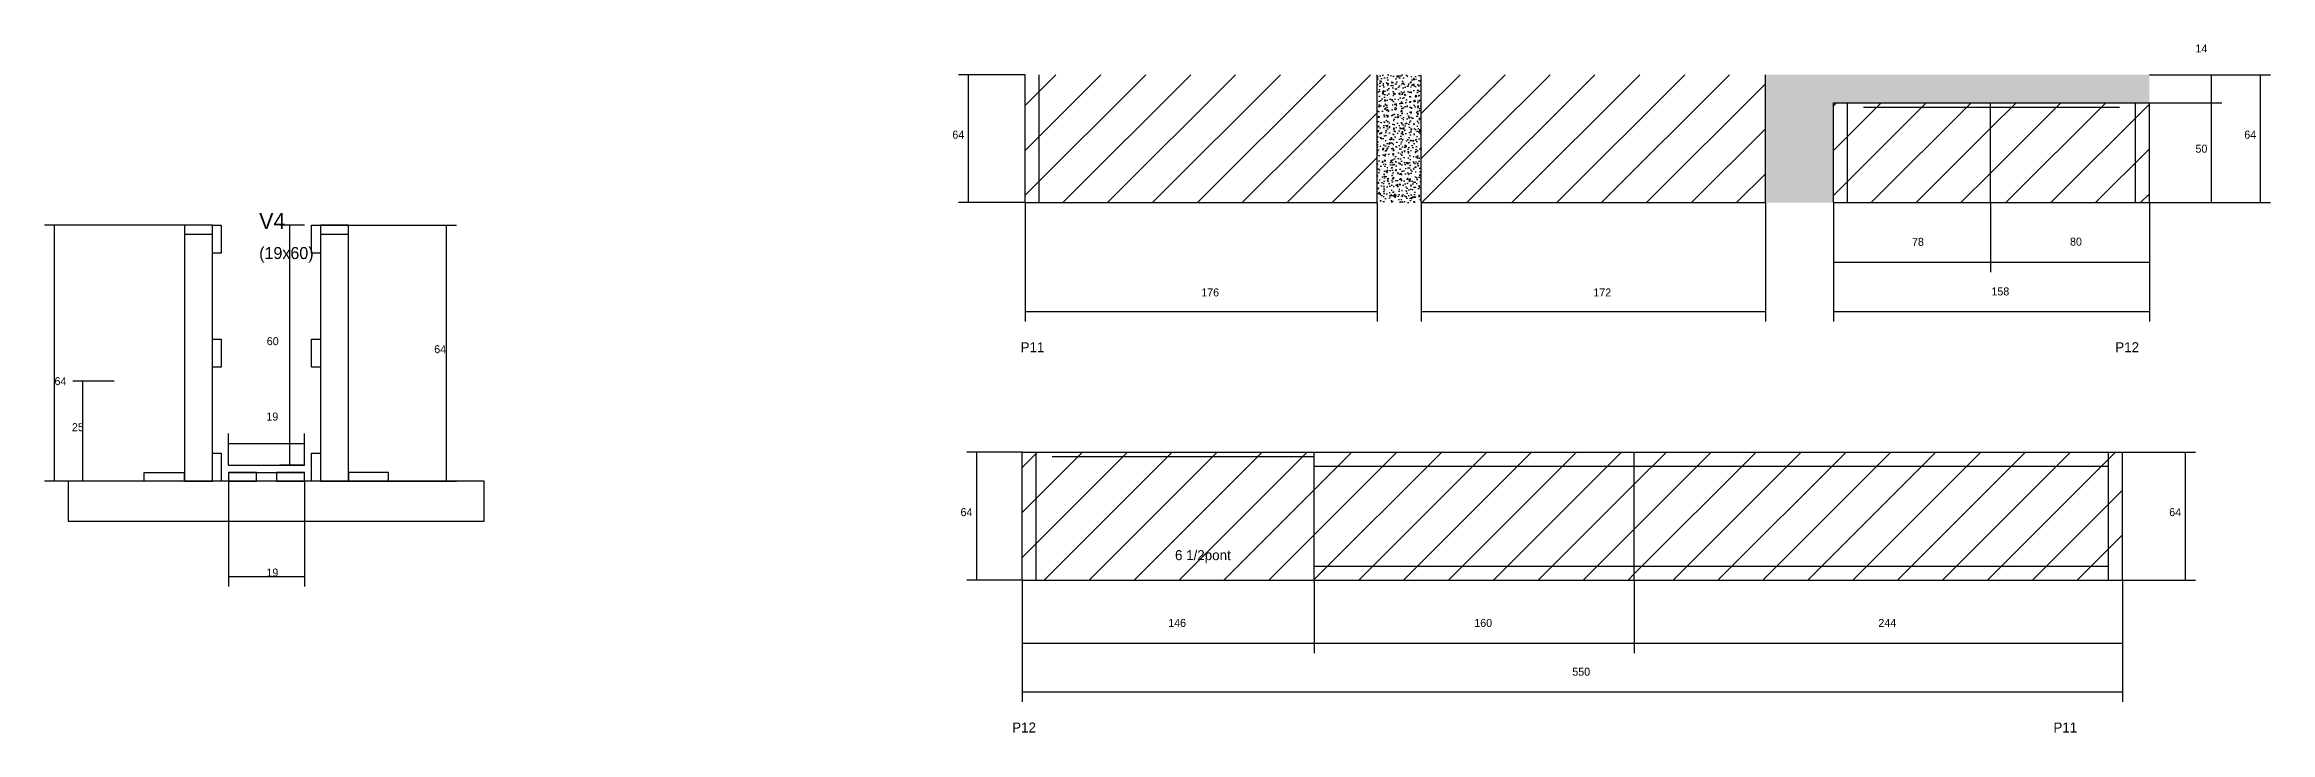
# Model space of a CAD drawing. Header units: metres. Extents: x -7575 to -4390, y 13816 to 14393.
# Drawn here: x -5503 to -4390, y 14049 to 14393 of the extents above; entities that cross this region are included whole.
import ezdxf

# ---------------------------------------------------------------- set-up
doc = ezdxf.new("R2010")
doc.units = ezdxf.units.M
for name, color, linetype in [('COTA', 4, 'Continuous'), ('Cota Seção (2x)', 4, 'Continuous'), ('Hachura', 253, 'Continuous'), ('Madeira', 126, 'Continuous'), ('NOMENCLATURA', 7, 'Continuous'), ('Painéis', 200, 'Continuous'), ('SARR_2.2x7', 40, 'Continuous'), ('Texto Seção', 7, 'Continuous')]:
    doc.layers.add(name, color=color, linetype=linetype)

msp = doc.modelspace()

# ---------------------------------------------------------------- hatches: boundary and pattern name
at = {"layer": 'COTA'}
h = msp.add_hatch(dxfattribs=at)
h.set_pattern_fill('AR-CONC', scale=0.03)
h.paths.add_polyline_path([(-4814.4, 14377.9), (-4836.4, 14377.9), (-4836.4, 14313.9), (-4814.4, 14313.9)])
h = msp.add_hatch(dxfattribs=at)
h.set_pattern_fill('AR-CONC', scale=0.03)
h.paths.add_polyline_path([(-4608.4, 14363.9), (-4450.4, 14363.9), (-4450.4, 14377.9), (-4642.4, 14377.9), (-4642.4, 14313.9), (-4608.4, 14313.9)])
at = {"layer": 'Hachura'}
h = msp.add_hatch(dxfattribs=at)
h.set_pattern_fill('ANSI31', scale=5)
h.paths.add_polyline_path([(-4836.4, 14377.9), (-5012.4, 14377.9), (-5012.4, 14313.9), (-4836.4, 14313.9)])
h = msp.add_hatch(dxfattribs=at)
h.set_pattern_fill('ANSI31', scale=5)
h.paths.add_polyline_path([(-4642.4, 14377.9), (-4814.4, 14377.9), (-4814.4, 14313.9), (-4642.4, 14313.9)])
h = msp.add_hatch(dxfattribs=at)
h.set_pattern_fill('ANSI31', scale=5)
h.paths.add_polyline_path([(-4529.9, 14313.9), (-4529.9, 14363.9), (-4608.4, 14363.9), (-4608.4, 14313.9)])
h = msp.add_hatch(dxfattribs=at)
h.set_pattern_fill('ANSI31', scale=5)
h.paths.add_polyline_path([(-4450.4, 14313.9), (-4450.4, 14363.9), (-4529.9, 14363.9), (-4529.9, 14313.9)])
h = msp.add_hatch(dxfattribs=at)
h.set_pattern_fill('ANSI31', scale=5)
h.paths.add_polyline_path([(-4867.9, 14125.1), (-4867.9, 14189.1), (-5013.9, 14189.1), (-5013.9, 14125.1)])
h = msp.add_hatch(dxfattribs=at)
h.set_pattern_fill('ANSI31', scale=5)
h.paths.add_polyline_path([(-4707.9, 14189.1), (-4867.9, 14189.1), (-4867.9, 14125.1), (-4707.9, 14125.1)])
h = msp.add_hatch(dxfattribs=at)
h.set_pattern_fill('ANSI31', scale=5)
h.paths.add_polyline_path([(-4463.9, 14189.1), (-4707.9, 14189.1), (-4707.9, 14125.1), (-4463.9, 14125.1)])

# ---------------------------------------------------------------- linework, layer by layer
at = {"layer": 'COTA'}
for p, q in [((-5012.4, 14377.9), (-5045.7, 14377.9)), ((-5040.7, 14313.9), (-5040.7, 14377.9)), ((-4450.4, 14377.9), (-4414.3, 14377.9)), ((-4450.4, 14377.9), (-4389.9, 14377.9)), ((-4419.3, 14363.9), (-4419.3, 14377.9)), ((-4394.9, 14313.9), (-4394.9, 14377.9)), ((-4450.4, 14363.9), (-4414.3, 14363.9)), ((-4450.4, 14363.9), (-4414.3, 14363.9)), ((-4419.3, 14313.9), (-4419.3, 14363.9)), ((-5012.4, 14313.9), (-5045.7, 14313.9)), ((-5012.4, 14313.9), (-5012.4, 14254.4)), ((-4836.4, 14313.9), (-4836.4, 14254.4)), ((-4814.4, 14313.9), (-4814.4, 14254.4)), ((-4642.4, 14313.9), (-4642.4, 14254.4)), ((-4608.4, 14313.9), (-4608.4, 14279.2)), ((-4608.4, 14313.9), (-4608.4, 14254.4)), ((-4529.9, 14313.9), (-4529.9, 14279.2)), ((-4529.9, 14313.9), (-4529.9, 14279.2)), ((-4450.4, 14313.9), (-4450.4, 14279.2)), ((-4450.4, 14313.9), (-4450.4, 14254.4)), ((-4450.4, 14313.9), (-4414.3, 14313.9)), ((-4450.4, 14313.9), (-4389.9, 14313.9)), ((-5418.7, 14302.6), (-5502.6, 14302.6)), ((-5497.6, 14174.6), (-5497.6, 14302.6)), ((-5364.7, 14302.6), (-5296.7, 14302.6)), ((-5301.7, 14174.6), (-5301.7, 14302.6)), ((-4608.4, 14284.2), (-4529.9, 14284.2)), ((-4529.9, 14284.2), (-4450.4, 14284.2)), ((-5012.4, 14259.4), (-4836.4, 14259.4)), ((-4814.4, 14259.4), (-4642.4, 14259.4)), ((-4608.4, 14259.4), (-4450.4, 14259.4)), ((-5467.8, 14224.7), (-5488.4, 14224.7)), ((-5483.4, 14174.6), (-5483.4, 14224.7)), ((-5013.9, 14189.1), (-5041.6, 14189.1)), ((-5036.6, 14125.1), (-5036.6, 14189.1)), ((-4463.9, 14189.1), (-4427.4, 14189.1)), ((-4432.4, 14125.1), (-4432.4, 14189.1)), ((-5418.7, 14174.6), (-5502.6, 14174.6)), ((-5452.8, 14174.6), (-5488.4, 14174.6)), ((-5410.7, 14174.6), (-5410.7, 14121.9)), ((-5372.7, 14174.6), (-5372.7, 14121.9)), ((-5364.7, 14174.6), (-5296.7, 14174.6)), ((-5410.7, 14126.9), (-5372.7, 14126.9)), ((-5013.9, 14125.1), (-5041.6, 14125.1)), ((-5013.9, 14125.1), (-5013.9, 14088.6)), ((-5013.9, 14125.1), (-5013.9, 14064.2)), ((-4867.9, 14125.1), (-4867.9, 14088.6)), ((-4867.9, 14125.1), (-4867.9, 14088.6)), ((-4707.9, 14125.1), (-4707.9, 14088.6)), ((-4707.9, 14125.1), (-4707.9, 14088.6)), ((-4463.9, 14125.1), (-4463.9, 14088.6)), ((-4463.9, 14125.1), (-4463.9, 14064.2)), ((-4463.9, 14125.1), (-4427.4, 14125.1)), ((-5013.9, 14093.6), (-4867.9, 14093.6)), ((-4867.9, 14093.6), (-4707.9, 14093.6)), ((-4707.9, 14093.6), (-4463.9, 14093.6)), ((-5013.9, 14069.2), (-4463.9, 14069.2))]:
    msp.add_line(p, q, dxfattribs=at)
at = {"layer": 'Cota Seção (2x)'}
for p, q in [((-5372.7, 14302.6), (-5385, 14302.6)), ((-5380, 14182.6), (-5380, 14302.6)), ((-5410.7, 14182.6), (-5410.7, 14198.4)), ((-5372.7, 14182.6), (-5372.7, 14198.4)), ((-5410.7, 14193.4), (-5372.7, 14193.4)), ((-5372.7, 14182.6), (-5385, 14182.6))]:
    msp.add_line(p, q, dxfattribs=at)
at = {"layer": 'Madeira'}
for points in [[(-5432.7, 14302.6), (-5432.7, 14298.2), (-5418.7, 14298.2), (-5418.7, 14302.6)], [(-5432.7, 14174.6), (-5418.7, 14174.6), (-5418.7, 14302.6), (-5432.7, 14302.6)], [(-5414.3, 14302.6), (-5414.3, 14288.6), (-5418.7, 14288.6), (-5418.7, 14302.6)], [(-5364.7, 14302.6), (-5364.7, 14288.6), (-5369.1, 14288.6), (-5369.1, 14302.6)], [(-5364.7, 14302.6), (-5364.7, 14298.2), (-5350.7, 14298.2), (-5350.7, 14302.6)], [(-5364.7, 14174.6), (-5350.7, 14174.6), (-5350.7, 14302.6), (-5364.7, 14302.6)], [(-5414.3, 14245.6), (-5414.3, 14231.6), (-5418.7, 14231.6), (-5418.7, 14245.6)], [(-5364.7, 14245.6), (-5364.7, 14231.6), (-5369.1, 14231.6), (-5369.1, 14245.6)], [(-5414.3, 14188.6), (-5414.3, 14174.6), (-5418.7, 14174.6), (-5418.7, 14188.6)], [(-5364.7, 14188.6), (-5364.7, 14174.6), (-5369.1, 14174.6), (-5369.1, 14188.6)], [(-5452.8, 14174.6), (-5452.8, 14179), (-5432.8, 14179), (-5432.8, 14174.6)], [(-5396.7, 14179), (-5410.7, 14179), (-5410.7, 14174.6), (-5396.7, 14174.6)], [(-5372.7, 14179), (-5386.7, 14179), (-5386.7, 14174.6), (-5372.7, 14174.6)], [(-5330.7, 14174.6), (-5330.7, 14179), (-5350.7, 14179), (-5350.7, 14174.6)], [(-5490.7, 14154.6), (-5282.9, 14154.6), (-5282.9, 14174.6), (-5490.7, 14174.6)]]:
    msp.add_lwpolyline(points, close=True, dxfattribs=at)
at = {"layer": 'Painéis'}
for p, q in [((-5012.4, 14313.9), (-5012.4, 14377.9)), ((-4836.4, 14313.9), (-4836.4, 14377.9)), ((-4814.4, 14313.9), (-4814.4, 14377.9)), ((-4642.4, 14313.9), (-4642.4, 14377.9)), ((-4608.4, 14363.9), (-4450.4, 14363.9)), ((-4608.4, 14313.9), (-4608.4, 14363.9)), ((-4529.9, 14313.9), (-4529.9, 14363.9)), ((-4450.4, 14313.9), (-4450.4, 14363.9)), ((-5012.4, 14313.9), (-4836.4, 14313.9)), ((-4814.4, 14313.9), (-4642.4, 14313.9)), ((-4608.4, 14313.9), (-4450.4, 14313.9)), ((-5013.9, 14189.1), (-4707.9, 14189.1)), ((-5013.9, 14125.1), (-5013.9, 14189.1)), ((-4867.9, 14125.1), (-4867.9, 14189.1)), ((-4707.9, 14189.1), (-4463.9, 14189.1)), ((-4707.9, 14125.1), (-4707.9, 14189.1)), ((-4463.9, 14125.1), (-4463.9, 14189.1)), ((-5410.7, 14182.6), (-5372.7, 14182.6)), ((-5410.7, 14179), (-5372.7, 14179)), ((-5013.9, 14125.1), (-4867.9, 14125.1)), ((-4867.9, 14125.1), (-4707.9, 14125.1)), ((-4707.9, 14125.1), (-4463.9, 14125.1))]:
    msp.add_line(p, q, dxfattribs=at)
at = {"layer": 'SARR_2.2x7'}
for p, q in [((-5005.4, 14313.9), (-5005.4, 14377.9)), ((-4601.4, 14313.9), (-4601.4, 14363.9)), ((-4593.4, 14361.7), (-4529.9, 14361.7)), ((-4529.9, 14361.7), (-4465.4, 14361.7)), ((-4457.4, 14313.9), (-4457.4, 14363.9)), ((-5006.9, 14125.1), (-5006.9, 14189.1)), ((-4470.9, 14125.1), (-4470.9, 14189.1)), ((-4998.9, 14186.9), (-4867.9, 14186.9)), ((-4867.9, 14182.1), (-4707.9, 14182.1)), ((-4707.9, 14182.1), (-4470.9, 14182.1)), ((-4867.9, 14132.1), (-4707.9, 14132.1)), ((-4707.9, 14132.1), (-4470.9, 14132.1))]:
    msp.add_line(p, q, dxfattribs=at)

# ---------------------------------------------------------------- texts
at = {"layer": 'COTA'}
for s, p in [('14', (-4427.4, 14389)), ('64', (-5048.8, 14345.9)), ('50', (-4427.4, 14338.9)), ('64', (-4403, 14345.9)), ('78', (-4569.1, 14292.3)), ('80', (-4490.1, 14292.4)), ('176', (-4924.4, 14267)), ('172', (-4728.4, 14267)), ('158', (-4529.4, 14267.5)), ('64', (-5307.8, 14238.6)), ('64', (-5497.6, 14222.6)), ('25', (-5488.9, 14199.6)), ('64', (-5044.7, 14157.1)), ('64', (-4440.5, 14157.1)), ('19', (-5391.7, 14126.9)), ('146', (-4940.9, 14101.7)), ('160', (-4787.9, 14101.7)), ('244', (-4585.9, 14101.7)), ('550', (-4738.9, 14077.3))]:
    msp.add_text(s, height=4, dxfattribs=at).set_placement(p)
at = {"layer": 'Cota Seção (2x)'}
for s, p in [('60', (-5391.5, 14242.6)), ('19', (-5391.7, 14204.9))]:
    msp.add_text(s, height=4, dxfattribs=at).set_placement(p)
at = {"layer": 'NOMENCLATURA'}
for s, p in [('P11', (-5014.7, 14239.1)), ('P12', (-4467.5, 14239.1)), ('6 1/2pont', (-4937.5, 14135.1)), ('P12', (-5018.9, 14048.9)), ('P11', (-4498.4, 14048.9))]:
    msp.add_text(s, height=5, dxfattribs=at).set_placement(p)
at = {"layer": 'Texto Seção'}
for s, height, p in [('V4', 8, (-5395.3, 14300.7)), ('(19x60)', 6, (-5395.3, 14285.7))]:
    msp.add_text(s, height=height, dxfattribs=at).set_placement(p)

doc.saveas('drawing.dxf')
